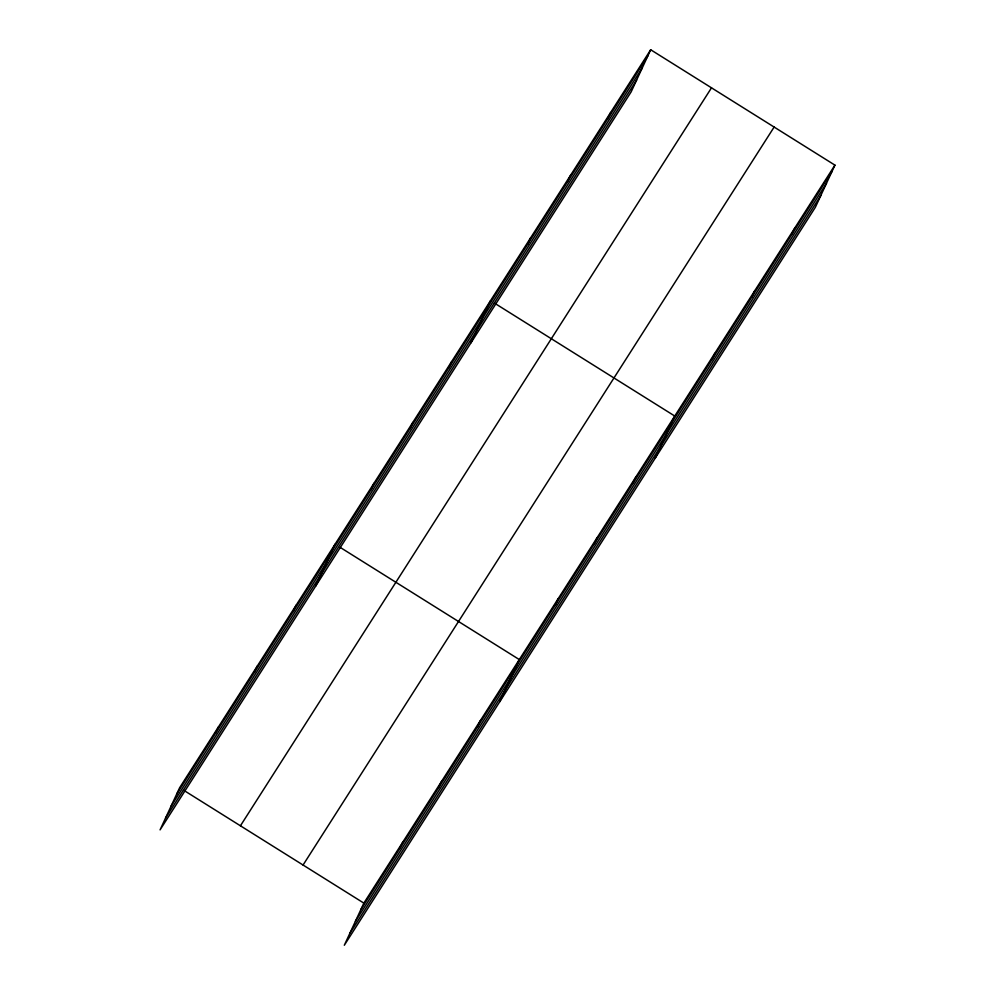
<?xml version="1.0" encoding="UTF-8"?>
<svg xmlns="http://www.w3.org/2000/svg" width="995" height="995" viewBox="0 0 995 995"><rect width="100%" height="100%" fill="white"/><g stroke="black" fill="none" stroke-linecap="round" stroke-linejoin="round"><path stroke-width="1.49" d="M215.517 733.24L218.49 726.847M254.384 672.359L257.357 665.966M293.251 611.477L296.224 605.084M315.514 586.341L335.079 544.19M370.973 489.714L373.946 483.309M409.84 428.833L412.813 422.427M448.695 367.951L451.668 361.546M470.971 342.802L490.535 300.664M527.599 244.335L530.571 237.929M567.647 181.6L570.62 175.207M607.684 118.878L610.656 112.472M650.693 49.75L631.141 91.888L160.071 829.867L179.635 787.729L650.693 49.75L834.929 165.133L815.365 207.271L344.307 945.25L363.859 903.112L834.929 165.133M399.754 848.623L402.726 842.23M438.621 787.741L441.593 781.336M477.488 726.86L480.448 720.455M499.751 701.711L519.315 659.573L340.253 547.437M555.21 605.084L558.183 598.692M594.077 544.203L597.037 537.81M632.932 483.321L635.904 476.928M655.207 458.185L674.772 416.047L494.415 303.089M711.835 359.717L714.808 353.312M751.884 296.983L754.857 290.59M791.92 234.26L794.893 227.855M176.662 794.122L647.733 56.143M171.19 805.925L642.248 67.946M165.543 818.077L636.613 80.097M240.429 825.8L711.5 87.821M303.065 865.028L774.135 127.049M360.899 909.505L831.957 171.526M355.414 921.308L826.484 183.329M349.78 933.459L820.85 195.48M183.515 790.154L363.859 903.112"/></g></svg>
